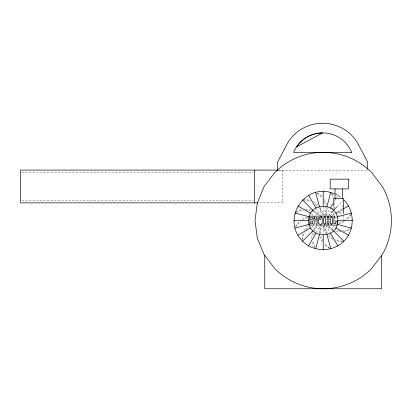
<?xml version="1.0" encoding="UTF-8"?>
<svg xmlns="http://www.w3.org/2000/svg" width="412" height="412" viewBox="0 0 412 412"><rect width="100%" height="100%" fill="white"/><g stroke="black" fill="none" stroke-linecap="round" stroke-linejoin="round"><path stroke-width="0.31" stroke-dasharray="2.06 1.54" d="M319.624 233.934L321.782 225.889M324.635 215.239L326.623 207.813M316.282 232.553L320.773 224.782A4.872 4.872 0 0 1 319.764 224.01L320.773 224.782M326.283 215.234L330.13 208.575M334.616 200.804L337.819 195.252L336.058 194.526M313.419 230.354L317.498 226.276M328.462 215.306L332.994 210.774M337.073 206.695L342.975 200.798M319.789 217.145L320.335 216.727M311.771 227.167L315.659 224.921M332.422 215.244L335.193 213.643M339.637 211.078L343.016 209.126M335.342 217.315L336.578 216.98M278.826 170.084L282.683 170.084L282.683 202.848L258.262 202.848M278.311 170.486L367.612 170.486M21.882 172.386L253.123 172.386M21.882 200.546L253.123 200.546M315.128 220.564L316.411 220.564M334.487 220.564L337.052 220.564M311.22 213.643L313.99 215.244M332.973 226.203L334.642 227.167M337.819 195.252L340.848 197.575M319.789 223.984L320.788 224.751L320.459 225.467A18.267 18.267 0 0 0 319.413 233.8M313.419 210.774L317.951 215.306M328.915 226.276L332.994 230.354M316.282 208.575L320.129 215.234M326.283 225.894L330.13 232.553M319.789 207.813L321.782 215.239M324.635 225.889L326.788 233.934M343.577 215.553L343.577 219.936M333.833 203.657L333.833 208.663M333.833 212.422L333.833 215.553M323.209 206.721L323.209 215.054M323.209 226.075L323.209 234.407M319.764 217.119A4.872 4.872 0 0 1 320.773 216.346M335.564 194.078A29.226 29.226 0 0 1 341.502 197.775M350.967 228.392A20.579 20.579 0 0 1 342.722 230.864M339.478 230.864A20.579 20.579 0 0 1 335.744 230.226M333.184 229.355A20.579 20.579 0 0 1 326.865 225.24M303.098 199.825A18.267 18.267 0 0 1 310.9 200.649M313.501 201.746A18.267 18.267 0 0 1 318.038 205.063M319.872 207.205A18.267 18.267 0 0 1 323.137 214.94M342.753 241.355A18.267 18.267 0 0 1 335.512 240.474M332.911 239.382A18.267 18.267 0 0 1 328.374 236.061M326.541 233.918A18.267 18.267 0 0 1 323.276 226.188M303.623 199.923A20.579 20.579 0 0 1 310.463 201.447M315.144 204.141A20.579 20.579 0 0 1 322.519 215.208M342.248 241.175A20.579 20.579 0 0 1 334.961 239.243M333.056 238.213A20.579 20.579 0 0 1 329.234 235.201M327.452 233.166A20.579 20.579 0 0 1 323.894 225.92M329.739 248.343A18.267 18.267 0 0 1 323.909 243.961M322.205 241.715A18.267 18.267 0 0 1 319.933 236.57M314.881 247.36A20.579 20.579 0 0 1 313.022 241.159M313.017 235.757A20.579 20.579 0 0 1 313.542 233.104M313.851 232.064A20.579 20.579 0 0 1 316.797 226.301M314.66 247.416A18.267 18.267 0 0 1 312.234 241.726M311.766 238.378A18.267 18.267 0 0 1 312.368 232.785M313.542 229.618A18.267 18.267 0 0 1 316.344 225.395M329.394 247.931A20.579 20.579 0 0 1 324.048 242.617M322.91 240.773A20.579 20.579 0 0 1 321.108 236.256M320.582 233.599A20.579 20.579 0 0 1 320.989 226.07M302.599 239.604A20.579 20.579 0 0 1 304.53 232.317M306.147 229.505A20.579 20.579 0 0 1 308.567 226.59M315.283 222.114A20.579 20.579 0 0 1 316.298 221.728M302.377 239.542A18.267 18.267 0 0 1 303.124 233.408M304.391 230.272A18.267 18.267 0 0 1 307.707 225.73M315.386 221.146A18.267 18.267 0 0 1 317.585 220.636M350.576 214.379A20.579 20.579 0 0 1 343.886 220.59M343.412 220.858A20.579 20.579 0 0 1 338.896 222.66M350.736 214.539A18.267 18.267 0 0 1 346.605 219.864M344.355 221.563A18.267 18.267 0 0 1 339.21 223.84M334.647 202.75A18.267 18.267 0 0 1 334.044 208.338M333.107 211.001A18.267 18.267 0 0 1 330.069 215.733M331.753 193.712A18.267 18.267 0 0 1 333.519 197.24M333.509 204.295A20.579 20.579 0 0 1 329.291 215.26M331.531 193.769A20.579 20.579 0 0 1 333.39 199.969M295.538 227.203A20.579 20.579 0 0 1 301.157 221.404M302.526 220.533A20.579 20.579 0 0 1 307.517 218.463M295.677 226.585A18.267 18.267 0 0 1 299.807 221.265M302.058 219.56A18.267 18.267 0 0 1 307.203 217.289M295.924 212.479A20.579 20.579 0 0 1 303.69 210.264M305.853 210.208A20.579 20.579 0 0 1 310.669 210.898M311.704 211.207A20.579 20.579 0 0 1 318.744 215.162M296.357 212.015A18.267 18.267 0 0 1 302.042 209.595M305.39 209.121A18.267 18.267 0 0 1 310.983 209.723M313.64 210.661A18.267 18.267 0 0 1 320.335 215.728M325.557 205.928A20.579 20.579 0 0 1 325.423 215.059M317.019 193.197A20.579 20.579 0 0 1 322.364 198.512M323.992 201.324A20.579 20.579 0 0 1 325.305 204.872M326.999 207.329A18.267 18.267 0 0 1 325.954 215.656M317.183 193.037A18.267 18.267 0 0 1 322.503 197.168M324.208 199.413A18.267 18.267 0 0 1 326.484 204.558M349.072 229.623A18.643 18.643 0 0 1 343.814 231.477M341.033 231.791A18.643 18.643 0 0 1 335.492 231.168M332.855 230.246A18.643 18.643 0 0 1 326.16 225.292M343.186 205.253A20.579 20.579 0 0 1 337.845 214.534M342.933 208.791A18.267 18.267 0 0 1 338.705 215.399M336.563 217.232A18.267 18.267 0 0 1 334.163 218.715"/><path stroke-width="0.62" d="M343.871 199.897C355 210.887 355 230.236 343.871 241.231C332.881 252.36 313.532 252.36 302.542 241.231C280.114 218.757 305.889 180.786 334.884 194.037M308.593 220.564C308.397 201.592 338.015 201.592 337.819 220.564C338.015 239.537 308.397 239.537 308.593 220.564L293.983 220.564M315.644 248.791L319.424 234.68M326.989 206.448L330.769 192.332M308.593 245.871L315.901 233.218M330.512 207.911L334.008 201.854M302.542 241.231L312.873 230.895M333.54 210.228L336.686 207.087M297.897 235.175L310.55 227.872M335.862 213.256L339.164 211.351M343.567 208.812L348.516 205.948M294.977 228.13L309.093 224.344M337.32 216.779L351.436 212.999M278.182 170.084L20.6 170.084L20.6 202.848L257.618 202.848M337.819 220.564L352.43 220.564M294.977 212.999L309.093 216.779M337.32 224.344L351.436 228.13M297.897 205.948L310.55 213.256M335.862 227.872L348.516 235.175M302.542 199.897L312.873 210.228M333.54 230.895L343.871 241.231M308.593 195.252L315.901 207.911M330.512 233.218L337.819 245.871M315.644 192.332L319.424 206.448M326.989 234.68L330.769 248.791M381.656 255.45L381.656 288.755L264.756 288.755L264.756 255.45M367.612 169.27L367.612 161.968L356.818 141.589A41.009 41.009 0 0 0 288.467 141.589L277.673 161.968L277.673 170.486M343.577 213.673L343.577 198.646L333.833 198.646L333.833 201.777M342.357 188.902L342.357 198.646M335.054 188.902L335.054 198.646M323.209 191.338L323.209 205.948M323.209 235.175L323.209 249.79M254.405 170.084L254.405 202.848M257.335 202.915L255.013 220.564L257.335 238.213L264.149 254.662L274.984 268.784A68.191 68.191 0 0 0 371.428 268.784L382.264 254.662A68.191 68.191 0 0 0 382.264 186.466L371.428 172.345A68.191 68.191 0 0 0 274.984 172.345L264.149 186.466L257.335 202.915M300.399 142.135L296.501 146.919L322.642 132.885C314.366 132.999 306.317 136.346 300.399 142.135M314.186 223.994L313.11 225.101L310.251 225.101L309.278 224.143L309.278 222.547L310.746 222.547L310.746 223.628L312.713 223.628L312.713 221.177L310.118 221.177L309.278 220.338L309.278 216.892L310.076 216.109L313.357 216.109L314.186 216.918L314.186 218.633L312.713 218.633L312.713 217.577L310.746 217.577L310.746 219.725L313.347 219.725L314.186 220.569L314.186 223.994M351.673 152.368L293.612 152.368A31.369 31.369 0 0 1 351.673 152.368M348.449 179.158L330.182 179.158L330.182 188.902L348.449 188.902L348.449 179.158M320.938 216.109L314.809 216.109L314.809 219.318L316.225 219.318L316.225 217.577L317.137 217.577L317.137 223.628L316.468 223.628L316.468 225.101L319.279 225.101L319.279 223.628L318.61 223.628L318.61 217.577L319.521 217.577L319.521 219.318L320.938 219.318L320.938 216.109M324.373 216.109L321.556 216.109L321.556 217.577L322.23 217.577L322.23 223.628L321.556 223.628L321.556 225.101L324.373 225.101L324.373 223.628L323.698 223.628L323.698 217.577L324.373 217.577L324.373 216.109M327.808 216.109L324.996 216.109L324.996 217.577L325.665 217.577L325.665 223.628L324.996 223.628L324.996 225.101L327.808 225.101L327.808 223.628L327.138 223.628L327.138 221.198L328.982 221.198L328.982 223.628L328.312 223.628L328.312 225.101L331.124 225.101L331.124 223.628L330.455 223.628L330.455 217.577L331.124 217.577L331.124 216.109L328.312 216.109L328.312 217.577L328.982 217.577L328.982 219.771L327.138 219.771L327.138 217.577L327.808 217.577L327.808 216.109M334.559 216.109L331.742 216.109L331.742 217.577L332.417 217.577L332.417 223.628L331.742 223.628L331.742 225.101L337.201 225.101L337.201 221.532L335.734 221.532L335.734 223.628L333.885 223.628L333.885 217.577L334.559 217.577L334.559 216.109"/></g></svg>
